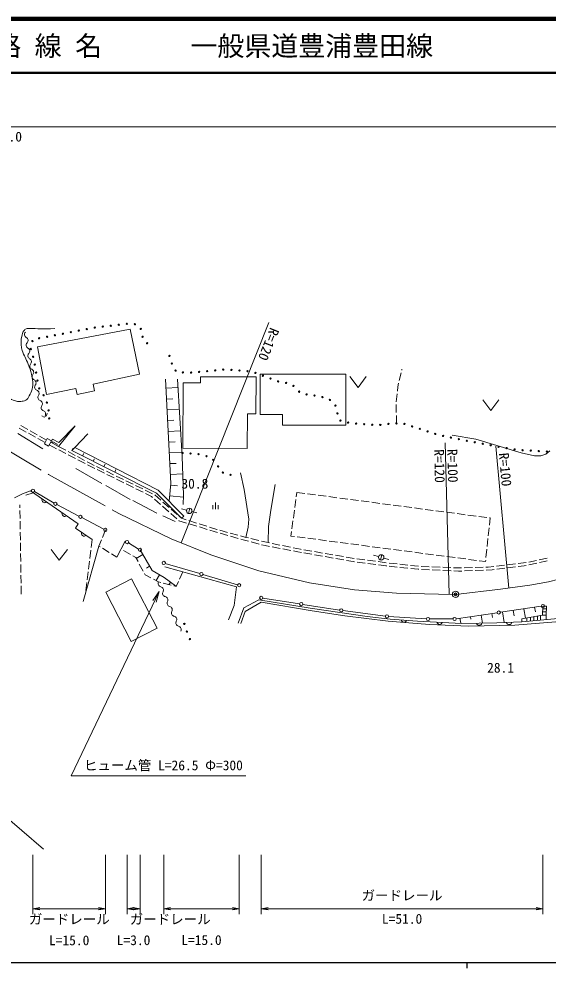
# Model space of a CAD drawing. Units: millimetres at full size, sheet at 1:1000; details may follow other scales. Extents: x 40000 to 680000, y 20000 to 380000.
# Drawn here: x 184958 to 283041, y 204000 to 380000 of the extents above; entities that cross this region are included whole.
import ezdxf
from ezdxf.enums import TextEntityAlignment as Align

# ---------------------------------------------------------------- set-up
doc = ezdxf.new("R2010")
doc.units = ezdxf.units.MM
doc.header["$LTSCALE"] = 1000
doc.header["$PDMODE"] = 32
doc.header["$PDSIZE"] = 500
doc.linetypes.add('CHAIN', pattern=[18.5, 12, -1.5, 3.5, -1.5])
for name, color, linetype, lineweight in [('M-BGD', 7, 'Continuous', 13), ('M-BMK', 2, 'CHAIN', 13), ('M-BMK-SRVR', 3, 'Continuous', 13), ('M-STR-HTXT', 7, 'Continuous', 13), ('M-TTL', 2, 'Continuous', 140), ('M-TTL-BAND', 7, 'Continuous', 25), ('M-TTL-LINE', 7, 'Continuous', 50)]:
    doc.layers.add(name, color=color, linetype=linetype, lineweight=lineweight)
doc.layers.add('M-BGD-HTXT', color=7, linetype='Continuous')
doc.layers.add('M-TTL-TXT', color=7, linetype='Continuous')
doc.styles.add('ＭＳ ゴシック', font='')
doc.styles.get('ＭＳ ゴシック').set_extended_font_data('MS Gothic')

# ---------------------------------------------------------------- blocks, each defined once
blk = doc.blocks.new('open_arrow')
at = {"color": 0, "linetype": 'Continuous', "lineweight": -2}
blk.add_lwpolyline([(7.5, 1.25), (0, 0), (7.5, -1.25)], dxfattribs=at)

msp = doc.modelspace()

# ---------------------------------------------------------------- linework, layer by layer
at = {"layer": 'M-BGD'}
for p, q in [((205580, 322489), (188382, 319204)), ((207288, 314130), (205580, 322489)), ((188382, 319204), (190062, 310387)), ((255909, 314894), (255950, 315069)), ((198739, 312286), (207288, 314130)), ((218611, 313647), (218608, 312535)), ((228904, 313612), (218611, 313647)), ((228880, 306770), (228904, 313612)), ((229694, 306658), (229697, 314121)), ((229697, 314121), (245527, 314121)), ((245527, 314121), (245527, 304676)), ((246314, 313680), (247814, 311680)), ((247814, 311680), (249314, 313680)), ((255455, 312946), (255795, 314407)), ((198985, 311070), (198739, 312286)), ((212127, 313190), (213133, 293841)), ((212214, 311514), (214459, 311631)), ((214370, 313179), (215194, 298839)), ((215393, 312546), (215351, 300410)), ((218608, 312535), (215393, 312546)), ((255107, 310981), (255187, 311797)), ((255187, 311797), (255341, 312459)), ((190062, 310387), (195493, 311474)), ((195493, 311474), (195721, 310387)), ((195721, 310387), (198985, 311070)), ((254913, 308990), (255058, 310483)), ((212318, 309517), (213451, 309576)), ((254910, 306992), (254877, 308492)), ((270945, 309369), (272445, 307369)), ((272445, 307369), (273945, 309369)), ((189223, 306403), (189652, 306167)), ((189652, 306167), (190082, 306403)), ((190082, 306403), (190158, 306922)), ((212422, 307519), (214688, 307637)), ((227291, 300370), (227313, 306775)), ((227313, 306775), (228880, 306770)), ((233797, 306658), (229694, 306658)), ((233797, 304676), (233797, 306658)), ((254953, 304993), (254921, 306492)), ((185276, 304620), (186580, 303878)), ((195401, 304545), (192296, 300744)), ((192369, 301471), (195401, 304545)), ((212526, 305522), (213670, 305582)), ((245527, 304676), (233797, 304676)), ((184728, 303157), (189401, 300301)), ((186288, 303402), (184978, 304132)), ((188035, 302428), (186725, 303159)), ((187014, 303631), (188318, 302890)), ((197709, 303062), (195310, 300538)), ((212630, 303525), (214918, 303644)), ((265251, 302831), (269661, 302104)), ((189782, 301455), (188472, 302185)), ((188753, 302642), (190037, 301912)), ((190180, 302169), (189658, 301232)), ((189658, 301232), (190416, 300775)), ((190986, 301744), (190180, 302169)), ((190416, 300775), (191174, 302063)), ((190552, 301006), (191883, 300314)), ((192296, 300744), (190849, 301510)), ((191064, 301396), (191240, 301609)), ((191174, 302063), (192369, 301471)), ((191240, 301609), (192061, 301120)), ((192061, 301120), (191956, 300924)), ((212734, 301527), (213889, 301588)), ((269661, 302104), (278065, 299565)), ((192296, 300744), (193615, 300029)), ((192327, 300084), (193658, 299392)), ((194055, 299791), (195373, 299077)), ((195310, 300538), (194749, 299988)), ((194749, 299988), (194974, 300434)), ((194749, 299988), (194974, 300434)), ((202698, 295985), (194749, 299988)), ((210769, 292609), (195310, 300538)), ((196736, 298987), (196961, 299433)), ((212837, 299530), (215147, 299650)), ((215351, 300410), (227291, 300370)), ((278065, 299565), (280526, 299013)), ((281717, 298967), (282617, 299271)), ((282617, 299271), (283406, 299904)), ((194101, 299161), (195432, 298469)), ((195813, 298839), (197132, 298124)), ((195876, 298239), (197207, 297547)), ((197572, 297886), (198073, 297614)), ((198073, 297614), (198909, 297208)), ((198723, 297986), (198948, 298433)), ((212941, 297533), (214079, 297592)), ((215194, 298839), (215477, 291668)), ((280526, 299013), (281717, 298967)), ((195467, 296626), (200305, 293845)), ((197650, 297316), (197679, 297301)), ((197679, 297301), (198995, 296650)), ((199359, 296989), (200708, 296334)), ((199443, 296429), (200787, 295764)), ((200711, 296985), (200935, 297432)), ((201158, 296116), (202507, 295460)), ((202698, 295985), (202923, 296431)), ((210462, 292083), (202698, 295985)), ((226689, 292771), (226004, 295856)), ((201235, 295542), (202580, 294877)), ((202957, 295242), (204306, 294586)), ((203028, 294655), (204373, 293990)), ((204756, 294368), (206105, 293713)), ((213045, 295536), (215320, 295654)), ((185637, 291913), (187104, 292474)), ((191461, 290238), (187814, 292376)), ((201045, 293478), (205546, 290914)), ((204821, 293768), (206165, 293103)), ((206555, 293494), (207904, 292839)), ((206613, 292882), (207958, 292217)), ((208354, 292620), (209703, 291965)), ((215539, 287769), (210769, 292609)), ((213133, 293841), (212795, 290552)), ((213102, 293537), (214358, 293421)), ((227593, 287210), (226689, 292771)), ((232485, 293644), (231628, 288923)), ((236368, 291367), (236482, 292205)), ((236482, 292205), (237969, 292009)), ((184134, 291200), (185637, 291913)), ((186236, 291717), (187572, 292152)), ((206072, 290720), (210526, 288371)), ((208406, 291995), (209547, 291431)), ((209547, 291431), (209717, 291280)), ((210091, 290948), (211214, 289954)), ((210144, 291733), (211272, 290745)), ((215074, 287413), (210462, 292083)), ((211648, 290415), (212776, 289426)), ((212898, 291547), (215462, 291311)), ((215477, 291668), (215404, 289944)), ((236097, 289386), (236300, 290872)), ((238465, 291943), (239952, 291746)), ((240448, 291681), (241935, 291484)), ((242430, 291418), (243917, 291222)), ((244413, 291156), (245900, 290959)), ((246396, 290894), (247883, 290697)), ((248378, 290631), (249866, 290435)), ((185121, 289358), (185113, 289922)), ((185152, 287358), (185129, 288858)), ((196080, 287809), (191986, 289948)), ((211588, 289622), (212711, 288628)), ((213152, 289097), (214281, 288108)), ((216035, 288903), (215080, 289146)), ((216396, 288295), (216643, 289264)), ((217004, 288656), (217959, 288412)), ((220890, 289844), (220890, 289094)), ((221390, 289094), (221390, 290344)), ((221890, 289844), (221890, 289094)), ((231628, 288923), (231207, 285901)), ((235827, 287404), (236030, 288890)), ((250361, 290369), (251848, 290172)), ((252344, 290107), (253831, 289910)), ((254327, 289844), (255814, 289648)), ((256309, 289582), (257796, 289385)), ((258292, 289320), (259779, 289123)), ((260275, 289057), (261762, 288861)), ((262258, 288795), (263745, 288598)), ((200706, 285393), (196612, 287532)), ((211620, 287845), (213891, 286779)), ((213085, 288296), (214208, 287301)), ((214583, 286970), (214594, 286960)), ((214594, 286960), (216014, 286525)), ((214657, 287779), (215074, 287413)), ((215074, 287413), (215539, 287769)), ((215074, 287413), (215975, 287127)), ((216452, 286976), (217882, 286523)), ((227453, 285745), (227593, 287210)), ((235556, 285422), (235759, 286909)), ((264240, 288533), (265727, 288336)), ((266223, 288270), (267710, 288074)), ((268206, 288008), (269693, 287811)), ((270188, 287746), (271675, 287549)), ((272171, 287483), (272321, 287463)), ((272321, 287463), (272178, 286122)), ((185182, 285359), (185159, 286859)), ((195437, 285583), (198541, 283447)), ((200972, 285254), (200417, 283861)), ((216492, 286379), (217926, 285940)), ((218358, 286372), (219788, 285920)), ((218404, 285793), (219839, 285354)), ((220265, 285769), (221612, 285342)), ((220317, 285208), (221131, 284959)), ((221612, 285342), (221696, 285319)), ((222178, 285187), (223625, 284790)), ((227017, 283860), (227453, 285745)), ((231207, 285901), (231129, 282894)), ((272125, 285625), (271965, 284134)), ((185213, 283359), (185190, 284859)), ((198541, 283447), (198354, 281959)), ((200233, 283396), (199776, 282247)), ((221131, 284959), (221754, 284780)), ((222235, 284642), (223677, 284228)), ((224107, 284658), (225553, 284261)), ((224157, 284090), (225599, 283676)), ((226036, 284129), (227017, 283860)), ((226080, 283539), (226536, 283407)), ((226536, 283407), (227527, 283144)), ((227017, 283860), (227487, 283750)), ((227973, 283636), (229434, 283293)), ((235378, 284115), (235489, 284927)), ((236052, 284026), (235378, 284115)), ((238035, 283765), (236548, 283961)), ((240018, 283504), (238531, 283700)), ((242001, 283244), (240514, 283439)), ((271912, 283637), (271753, 282145)), ((185244, 281359), (185221, 282859)), ((190925, 281641), (192425, 279641)), ((192425, 279641), (193925, 281641)), ((196878, 271988), (199776, 282247)), ((199776, 282247), (200000, 282109)), ((200426, 281847), (201704, 281062)), ((204663, 283148), (203095, 280209)), ((203918, 281712), (203902, 281722)), ((205254, 282826), (207144, 281704)), ((228010, 283016), (229460, 282631)), ((229920, 283178), (231129, 282894)), ((229943, 282503), (230588, 282332)), ((230588, 282332), (231407, 282179)), ((231129, 282894), (231382, 282842)), ((231872, 282741), (233341, 282438)), ((231898, 282087), (233373, 281812)), ((233831, 282336), (235300, 282033)), ((233864, 281721), (235339, 281446)), ((235789, 281932), (237155, 281650)), ((237155, 281650), (237259, 281632)), ((243984, 282983), (242497, 283178)), ((245967, 282722), (244480, 282918)), ((247950, 282461), (246462, 282657)), ((249933, 282200), (248445, 282396)), ((251916, 281940), (250428, 282135)), ((253898, 281679), (252411, 281874)), ((255881, 281418), (254394, 281614)), ((271700, 281648), (271540, 280156)), ((185274, 279359), (185251, 280859)), ((198291, 281463), (198103, 279975)), ((202130, 280801), (203095, 280209)), ((205645, 280704), (204350, 281460)), ((206603, 280145), (206077, 280452)), ((207028, 279362), (206603, 280145)), ((207910, 280690), (206696, 279974)), ((207402, 281551), (209652, 277735)), ((235830, 281354), (236674, 281197)), ((236674, 281197), (237306, 281084)), ((237752, 281548), (239231, 281297)), ((237798, 280996), (239275, 280733)), ((239724, 281214), (241202, 280963)), ((239767, 280645), (241244, 280382)), ((241695, 280879), (243174, 280628)), ((241736, 280294), (243213, 280030)), ((243667, 280545), (245146, 280294)), ((243705, 279943), (245182, 279679)), ((245639, 280210), (247118, 279959)), ((247611, 279879), (249099, 279684)), ((251634, 280299), (250690, 280582)), ((251970, 279677), (252257, 280635)), ((252592, 280012), (253537, 279730)), ((257864, 281157), (256377, 281353)), ((259847, 280897), (258360, 281092)), ((261830, 280636), (260343, 280831)), ((263813, 280375), (262326, 280571)), ((265796, 280114), (264309, 280310)), ((267779, 279853), (266292, 280049)), ((281415, 279705), (282878, 280036)), ((185305, 277360), (185282, 278859)), ((198040, 279479), (197853, 277991)), ((207980, 277604), (207266, 278923)), ((209180, 278536), (208573, 278178)), ((212008, 278431), (225312, 274692)), ((212081, 279035), (218498, 277138)), ((245674, 279591), (246897, 279373)), ((246897, 279373), (247152, 279339)), ((247648, 279273), (249135, 279076)), ((249594, 279619), (251082, 279425)), ((249630, 279010), (251117, 278812)), ((251578, 279360), (253065, 279165)), ((251613, 278746), (253053, 278555)), ((253053, 278555), (253100, 278550)), ((253561, 279101), (253606, 279095)), ((253598, 278500), (255090, 278350)), ((253606, 279095), (255052, 278938)), ((255549, 278884), (257040, 278722)), ((255588, 278300), (257080, 278149)), ((257537, 278668), (259029, 278506)), ((257577, 278099), (258944, 277962)), ((259526, 278455), (261025, 278400)), ((261524, 278382), (263023, 278327)), ((263523, 278309), (265022, 278254)), ((265522, 278236), (266318, 278207)), ((266318, 278207), (267021, 278226)), ((267521, 278240), (269020, 278282)), ((269762, 279593), (268275, 279788)), ((269520, 278296), (271019, 278337)), ((271456, 279370), (270258, 279527)), ((271487, 279659), (271456, 279370)), ((271519, 278351), (271926, 278362)), ((271926, 278362), (273012, 278490)), ((273508, 278549), (274998, 278724)), ((273549, 277962), (275037, 278148)), ((275494, 278782), (276984, 278958)), ((275533, 278211), (277022, 278397)), ((277481, 279016), (278970, 279191)), ((277518, 278459), (278644, 278601)), ((278644, 278601), (279001, 278676)), ((279465, 279263), (280928, 279594)), ((279490, 278779), (280958, 279087)), ((281448, 279190), (282658, 279445)), ((282658, 279445), (282909, 279523)), ((185335, 275360), (185312, 276860)), ((197790, 277494), (197602, 276006)), ((208359, 276905), (208218, 277164)), ((209427, 276346), (208359, 276905)), ((209652, 277735), (211881, 276413)), ((211002, 276934), (210363, 275856)), ((211881, 276413), (213993, 274904)), ((215359, 277489), (214736, 276125)), ((219074, 276967), (225491, 275069)), ((258944, 277962), (259070, 277955)), ((259570, 277930), (261068, 277855)), ((261567, 277830), (263065, 277755)), ((263565, 277730), (265063, 277655)), ((265562, 277630), (266427, 277586)), ((266427, 277586), (267061, 277614)), ((267560, 277635), (269059, 277700)), ((269558, 277721), (271057, 277785)), ((271556, 277807), (272707, 277856)), ((272707, 277856), (273053, 277900)), ((185366, 273360), (185343, 274860)), ((197540, 275510), (197352, 274022)), ((201060, 273702), (205836, 276159)), ((205836, 276159), (210603, 267045)), ((210841, 275607), (209870, 276115)), ((211231, 275502), (210841, 275607)), ((213163, 274985), (211714, 275373)), ((213084, 275553), (212756, 275094)), ((214102, 274734), (213646, 274856)), ((214529, 275670), (214102, 274734)), ((225312, 274692), (224844, 271250)), ((197289, 273526), (197270, 273377)), ((205784, 264525), (201060, 273702)), ((224844, 271250), (223785, 268554)), ((226643, 270772), (229413, 272288)), ((226874, 270142), (229866, 271824)), ((229413, 272288), (238971, 270762)), ((229866, 271824), (239343, 270233)), ((230172, 272601), (236995, 271537)), ((237588, 271445), (244410, 270380)), ((274205, 269974), (281798, 271089)), ((282026, 269457), (282095, 271132)), ((282095, 271132), (282774, 271118)), ((282774, 271118), (282673, 269455)), ((225619, 267933), (226643, 270772)), ((226080, 267883), (226874, 270142)), ((238971, 270762), (249523, 269214)), ((239343, 270233), (245340, 269329)), ((245004, 270294), (252884, 269237)), ((245340, 269329), (253379, 268301)), ((266019, 268773), (273612, 269887)), ((270669, 269456), (270889, 267960)), ((272648, 269746), (272758, 268998)), ((274627, 270036), (274918, 268050)), ((276606, 270327), (276751, 269334)), ((278185, 268754), (282026, 269457)), ((278185, 268188), (290403, 269329)), ((278584, 270617), (278840, 268874)), ((280563, 270907), (280691, 270036)), ((281082, 268459), (281082, 269284)), ((281663, 268513), (281663, 269390)), ((282026, 269457), (282673, 269455)), ((282051, 270072), (282709, 270058)), ((282075, 270641), (282744, 270627)), ((282673, 269455), (282672, 268607)), ((249523, 269214), (253792, 268705)), ((253379, 268301), (261090, 267678)), ((253481, 269179), (260500, 268748)), ((261090, 267678), (268381, 267367)), ((261099, 268730), (265422, 268730)), ((266712, 268875), (266851, 267923)), ((268381, 267367), (276872, 267554)), ((268690, 269165), (268760, 268689)), ((276872, 267554), (286063, 268332)), ((278185, 268188), (278185, 268754)), ((279101, 268274), (279101, 268921)), ((279801, 268339), (279801, 269050)), ((280398, 268395), (280398, 269159)), ((210603, 267045), (205784, 264525)), ((181441, 232966), (189490, 226062))]:
    msp.add_line(p, q, dxfattribs=at)
for points in [[(187104, 292474), (195936, 286393), (195437, 285583)], [(253792, 268705), (258860, 268352), (267029, 267913), (273533, 267991), (278185, 268188)]]:
    msp.add_lwpolyline(points, dxfattribs=at)
for centre, radius in [((196046, 322200), 125), ((197519, 322483), 125), ((198993, 322763), 125), ((200482, 322943), 125), ((201971, 323123), 125), ((203460, 323303), 125), ((204950, 323483), 125), ((206445, 323385), 125), ((207526, 322527), 125), ((187444, 320264), 125), ((188680, 320787), 125), ((190154, 321070), 125), ((191627, 321353), 125), ((193100, 321635), 125), ((194573, 321918), 125), ((207887, 321076), 125), ((187135, 318797), 125), ((208708, 319875), 125), ((187560, 317358), 125), ((212844, 317514), 125), ((187884, 315896), 125), ((213297, 316084), 125), ((222836, 314974), 125), ((224332, 314916), 125), ((188134, 314417), 125), ((213983, 314801), 125), ((215364, 314463), 125), ((216863, 314412), 125), ((218356, 314553), 125), ((219850, 314693), 125), ((221343, 314834), 125), ((225828, 314811), 125), ((227321, 314678), 125), ((228788, 314365), 125), ((230192, 313839), 125), ((231592, 313301), 125), ((188383, 312938), 125), ((188710, 311489), 125), ((232998, 312784), 125), ((234471, 312499), 125), ((235847, 311946), 125), ((189513, 310222), 125), ((236887, 310886), 125), ((238271, 310368), 125), ((239751, 310148), 125), ((241218, 309871), 125), ((190135, 308870), 125), ((242618, 309356), 125), ((243634, 308302), 125), ((190452, 307414), 125), ((243992, 306846), 125), ((190567, 305918), 125), ((244540, 305525), 125), ((245973, 305139), 125), ((247464, 304971), 125), ((248959, 304852), 125), ((250456, 304763), 125), ((251952, 304721), 125), ((253440, 304908), 125), ((254935, 304993), 125), ((256419, 304896), 125), ((257849, 304444), 125), ((259278, 303990), 125), ((260703, 303520), 125), ((262128, 303051), 125), ((263580, 302684), 125), ((265048, 302378), 125), ((266518, 302078), 125), ((267990, 301789), 125), ((269462, 301499), 125), ((270936, 301222), 125), ((272410, 300947), 125), ((215279, 299522), 125), ((216776, 299420), 125), ((218268, 299292), 125), ((273885, 300673), 125), ((275364, 300422), 125), ((276843, 300170), 125), ((278333, 300024), 125), ((279831, 299948), 125), ((281329, 299871), 125), ((282826, 299784), 125), ((219720, 298915), 125), ((220971, 298225), 125), ((221876, 297032), 125), ((222757, 295883), 125), ((224196, 295459), 125), ((187555, 292527), 300), ((191720, 290087), 300), ((216519, 288779), 500), ((196346, 287671), 300), ((200972, 285254), 300), ((204996, 282979), 300), ((207402, 281551), 300), ((252113, 280156), 500), ((211793, 279121), 300), ((218786, 277052), 300), ((225779, 274984), 300), ((229876, 272648), 300), ((237291, 271491), 300), ((282095, 271132), 300), ((244707, 270334), 300), ((253181, 269197), 300), ((273909, 269931), 300), ((215614, 267805), 125), ((260799, 268730), 300), ((265722, 268730), 300), ((216092, 266383), 125), ((216656, 265003), 125)]:
    msp.add_circle(centre, radius, dxfattribs=at)
for centre, radius, start, end in [((186600, 321497), 625, 135.90071, 242.16091), ((186016, 320391), 625, 315.90071, 62.16091), ((186914, 319521), 625, 135.90071, 242.16091), ((186330, 318416), 625, 315.90071, 62.16091), ((187228, 317546), 625, 135.90071, 242.16091), ((186644, 316441), 625, 315.90071, 62.16091), ((187569, 315601), 625, 139.61601, 245.87621), ((187058, 314460), 625, 319.61601, 65.87621), ((188010, 313650), 625, 139.61601, 245.87621), ((187499, 312510), 625, 319.61601, 65.87621), ((188484, 311741), 625, 144.43887, 250.69907), ((188071, 310561), 625, 324.43887, 70.69907), ((189088, 309834), 625, 144.43887, 250.69907), ((188674, 308655), 625, 324.43887, 70.69907), ((189691, 307928), 625, 144.43887, 250.69907), ((189278, 306748), 625, 324.43887, 70.69907), ((189731, 290802), 512, 158.13146, 312.7707), ((193437, 288251), 512, 158.13146, 312.7707), ((197053, 284608), 512, 158.14671, 312.78595), ((211388, 275305), 625, 151.14337, 257.40357), ((211116, 274085), 625, 331.14337, 77.40357), ((212210, 273482), 625, 151.14337, 257.40357), ((211938, 272262), 625, 331.14337, 77.40357), ((213032, 271659), 625, 151.14337, 257.40357), ((212760, 270439), 625, 331.14337, 77.40357), ((213855, 269835), 625, 151.14337, 257.40357), ((213582, 268616), 625, 331.14337, 77.40357), ((214677, 268012), 625, 151.14337, 257.40357), ((256334, 268641), 512, 188.69604, 343.33528), ((262951, 268245), 512, 189.60547, 344.2447), ((270279, 268065), 512, 193.36653, 348.00576), ((275854, 268202), 512, 195.10812, 349.74735), ((214404, 266792), 625, 331.14337, 77.40357)]:
    msp.add_arc(centre, radius, start, end, dxfattribs=at)
msp.add_open_spline([(169673, 316827), (170842, 316658), (171226, 316621), (172179, 316321), (172907, 316092), (173306, 315929), (174000, 315608), (174792, 315243), (175223, 315007), (175966, 314549), (176874, 313989), (177337, 313605), (178223, 313012), (179378, 312239), (180046, 311839), (181193, 311056), (182009, 310499), (182402, 310090), (183260, 309602), (183709, 309346), (183994, 309255), (184496, 309135), (184797, 309062), (184977, 309043), (185285, 309072), (185651, 309107), (185881, 309108), (186199, 309290), (186557, 309495), (186647, 309760), (186864, 310111), (187136, 310551), (187264, 310825), (187394, 311326), (187532, 311857), (187530, 312180), (187498, 312728), (187466, 313271), (187398, 313573), (187272, 314102), (187095, 314850), (186932, 315254), (186656, 315971), (186264, 316993), (185909, 317512), (185555, 318547), (185438, 318889), (185411, 319095), (185368, 319454), (185293, 320094), (185325, 320471), (185458, 321102), (185553, 321545), (185589, 321826), (185860, 322189), (185986, 322357), (186089, 322440), (186282, 322521), (186515, 322618), (186668, 322608), (186919, 322618), (187731, 322650), (188184, 322533), (188997, 322521), (190006, 322507), (190352, 322534), (191579, 322604)], degree=3, knots=[0, 0, 0, 0, 1, 1, 1, 2, 2, 2, 3, 3, 3, 4, 4, 4, 5, 5, 5, 6, 6, 6, 7, 7, 7, 8, 8, 8, 9, 9, 9, 10, 10, 10, 11, 11, 11, 12, 12, 12, 13, 13, 13, 14, 14, 14, 15, 15, 15, 16, 16, 16, 17, 17, 17, 18, 18, 18, 19, 19, 19, 20, 20, 20, 21, 21, 21, 22, 22, 22, 22], dxfattribs=at)
at = {"layer": 'M-BMK'}
for p, q in [((178770, 302474), (190453, 295522)), ((190453, 295522), (203469, 288278)), ((203469, 288278), (213190, 283604)), ((213190, 283604), (220505, 280636)), ((220505, 280636), (229408, 277645)), ((229408, 277645), (238825, 275425)), ((238825, 275425), (247191, 274163)), ((247191, 274163), (254949, 273486)), ((254949, 273486), (262754, 273322)), ((262754, 273322), (265908, 273299))]:
    msp.add_line(p, q, dxfattribs=at)
for points in [[(279663, 274971), (283131, 275636), (288050, 276921), (297794, 280263)], [(265908, 273299), (274251, 274234), (279663, 274971)]]:
    msp.add_lwpolyline(points, dxfattribs=at)
at = {"layer": 'M-BMK-SRVR'}
msp.add_circle((265908, 273299), 600, dxfattribs=at)
msp.add_point((265908, 273299), dxfattribs=at)
at = {"layer": 'M-STR-HTXT'}
for p, q in [((75842, 360000), (286460, 360000)), ((231296, 323734), (215041, 282853)), ((264000, 301405), (264721, 273308)), ((273378, 300767), (275770, 274441)), ((187555, 225000), (187555, 214000)), ((200972, 225000), (200972, 214000)), ((204996, 225000), (204996, 214000)), ((207402, 225000), (207402, 214000)), ((211793, 225000), (211793, 214000)), ((225779, 225000), (225779, 214000)), ((229876, 225000), (229876, 214000)), ((282095, 225000), (282095, 214000)), ((187555, 215000), (200972, 215000)), ((204996, 215000), (207402, 215000)), ((211793, 215000), (225779, 215000)), ((229876, 215000), (282095, 215000))]:
    msp.add_line(p, q, dxfattribs=at)
msp.add_lwpolyline([(210941, 273823), (194623, 239625), (227000, 239625)], dxfattribs=at)
at = {"layer": 'M-TTL'}
msp.add_line((680000, 380000), (40000, 380000), dxfattribs=at)
at = {"layer": 'M-TTL-BAND'}
for p, q in [((40000, 205000), (579000, 205000)), ((268000, 205000), (268000, 204000))]:
    msp.add_line(p, q, dxfattribs=at)
at = {"layer": 'M-TTL-LINE'}
msp.add_line((40000, 370000), (680000, 370000), dxfattribs=at)

# ---------------------------------------------------------------- block references
at = {"layer": 'M-STR-HTXT'}
for p, xscale, yscale, rotation in [((210941, 273823), 267, 267, 244.5), ((200972, 215000), 167, 167, 180), ((207402, 215000), 167, 167, 180), ((225779, 215000), 167, 167, 180), ((282095, 215000), 167, 167, 180)]:
    msp.add_blockref('open_arrow', p, dxfattribs=dict(at, xscale=xscale, yscale=yscale, rotation=rotation))
at = {"layer": 'M-STR-HTXT', "xscale": 167, "yscale": 167}
for p in [(187555, 215000), (204996, 215000), (211793, 215000), (229876, 215000)]:
    msp.add_blockref('open_arrow', p, dxfattribs=at)

# ---------------------------------------------------------------- texts
at = {"layer": 'M-BGD-HTXT', "style": 'ＭＳ ゴシック'}
for s, p in [('30.8', (217564, 292354)), ('28.1', (274246, 258227))]:
    msp.add_text(s, height=1833, dxfattribs=at).set_placement(p, align=Align.BOTTOM_CENTER)
at = {"layer": 'M-STR-HTXT', "style": 'ＭＳ ゴシック'}
for s, p in [('L=221.0', (181151, 356717)), ('ガードレール', (255970, 216000)), ('ガードレール', (194278, 211595)), ('ガードレール', (213000, 211579)), ('L=51.0', (255985, 211661)), ('L=15.0', (194263, 207677)), ('L=3.0', (206199, 207701)), ('L=15.0', (218786, 207724))]:
    msp.add_text(s, height=1833, dxfattribs=at).set_placement(p, align=Align.BOTTOM_CENTER)
for s, rotation, p in [('R=120', 248.316, (231251, 319672)), ('R=120', 271.47, (262927, 297087)), ('R=100', 271.47, (265372, 297140)), ('R=100', 275.192, (275113, 296444))]:
    msp.add_text(s, height=1833, rotation=rotation, dxfattribs=at).set_placement(p, align=Align.MIDDLE_CENTER)
msp.add_text('ヒューム管 L=26.5 Φ=300', height=1833, dxfattribs=at).set_placement((197000, 240125), align=Align.BOTTOM_LEFT)
at = {"layer": 'M-TTL-TXT', "style": 'ＭＳ ゴシック'}
for s, p in [('路 線 名', (180380, 375000)), ('一般県道豊浦豊田線', (216734, 375000))]:
    msp.add_text(s, height=3666, dxfattribs=at).set_placement(p, align=Align.MIDDLE_LEFT)

doc.saveas('drawing.dxf')
